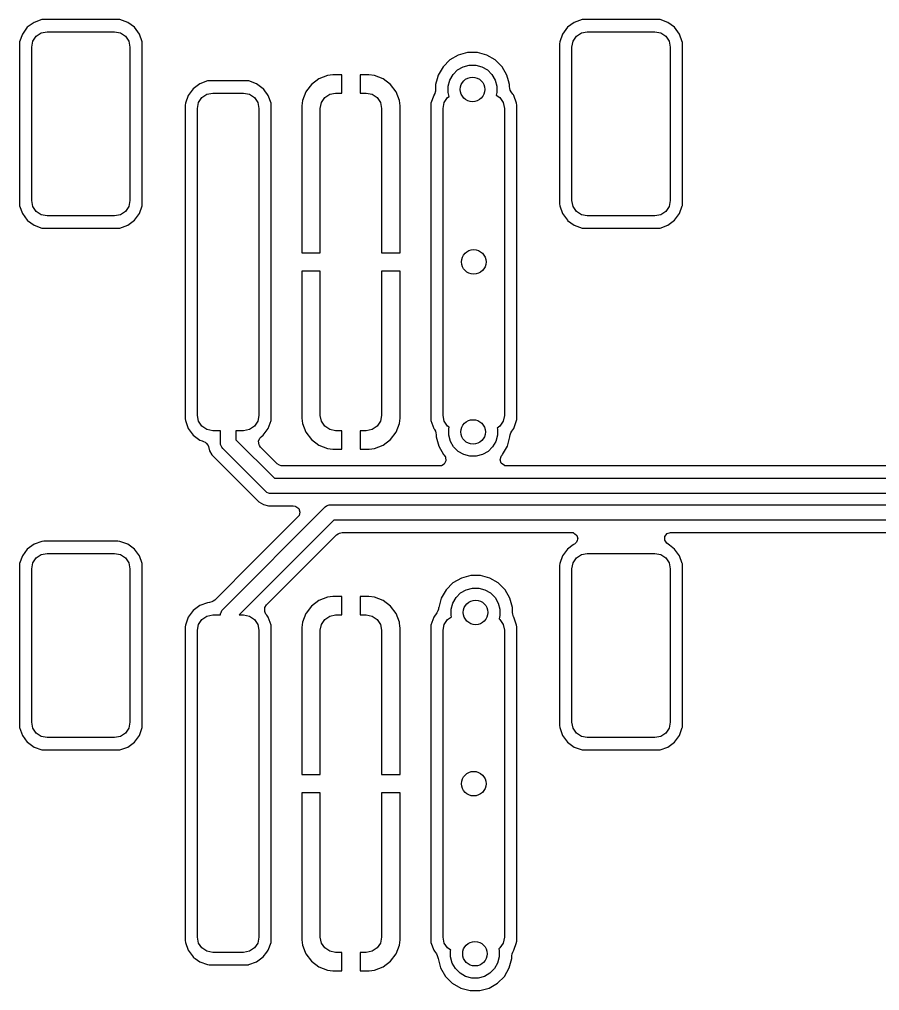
# Model space of a CAD drawing. Header units: inches. Extents: x 0.79 to 7.64, y -5.35 to -0.98.
# Drawn here: x 4 to 4.552, y -2.406 to -1.783 of the extents above; entities that cross this region are included whole.
import ezdxf

# ---------------------------------------------------------------- set-up
doc = ezdxf.new("R2010")
doc.units = ezdxf.units.IN
doc.header["$MEASUREMENT"] = 0
doc.layers.add('BLACK', color=250, linetype='CONTINUOUS')

msp = doc.modelspace()

# ---------------------------------------------------------------- linework, layer by layer
at = {"layer": 'BLACK', "linetype": 'CONTINUOUS'}
for p, q in [((4.00934, -1.78532), (4.00503, -1.7885)), ((4.01438, -1.78356), (4.00934, -1.78532)), ((4.01558, -1.78344), (4.01438, -1.78356)), ((4.01438, -1.78356), (4.01438, -1.78356)), ((4.01438, -1.78356), (4.01438, -1.78356)), ((4.06316, -1.78344), (4.01558, -1.78344)), ((4.01558, -1.78344), (4.01558, -1.78344)), ((4.01558, -1.78344), (4.01558, -1.78344)), ((4.06436, -1.78356), (4.06316, -1.78344)), ((4.06316, -1.78344), (4.06316, -1.78344)), ((4.06316, -1.78344), (4.06316, -1.78344)), ((4.0694, -1.78532), (4.06436, -1.78356)), ((4.06436, -1.78356), (4.06436, -1.78356)), ((4.07371, -1.7885), (4.0694, -1.78532)), ((4.35579, -1.78532), (4.35149, -1.7885)), ((4.36084, -1.78356), (4.35579, -1.78532)), ((4.36204, -1.78344), (4.36084, -1.78356)), ((4.36084, -1.78356), (4.36084, -1.78356)), ((4.36084, -1.78356), (4.36084, -1.78356)), ((4.40962, -1.78344), (4.36204, -1.78344)), ((4.36204, -1.78344), (4.36204, -1.78344)), ((4.36204, -1.78344), (4.36204, -1.78344)), ((4.41081, -1.78356), (4.40962, -1.78344)), ((4.40962, -1.78344), (4.40962, -1.78344)), ((4.40962, -1.78344), (4.40962, -1.78344)), ((4.41082, -1.78356), (4.41081, -1.78356)), ((4.41586, -1.78532), (4.41082, -1.78356)), ((4.42016, -1.7885), (4.41586, -1.78532)), ((4.00186, -1.7928), (4.00009, -1.79785)), ((4.00503, -1.7885), (4.00186, -1.7928)), ((4.00503, -1.7885), (4.00503, -1.7885)), ((4.01076, -1.79422), (4.01395, -1.79209)), ((4.01395, -1.79209), (4.01772, -1.79134)), ((4.01772, -1.79134), (4.06102, -1.79134)), ((4.06102, -1.79134), (4.06479, -1.79209)), ((4.06479, -1.79209), (4.06798, -1.79422)), ((4.07688, -1.7928), (4.07371, -1.7885)), ((4.07371, -1.7885), (4.07371, -1.7885)), ((4.07371, -1.7885), (4.07371, -1.7885)), ((4.07371, -1.7885), (4.07371, -1.7885)), ((4.07371, -1.7885), (4.07371, -1.7885)), ((4.07865, -1.79785), (4.07688, -1.7928)), ((4.07688, -1.7928), (4.07688, -1.7928)), ((4.07688, -1.7928), (4.07688, -1.7928)), ((4.34832, -1.7928), (4.34655, -1.79785)), ((4.35149, -1.7885), (4.34832, -1.7928)), ((4.35149, -1.7885), (4.35149, -1.7885)), ((4.35721, -1.79422), (4.36041, -1.79209)), ((4.36041, -1.79209), (4.36417, -1.79134)), ((4.36417, -1.79134), (4.40748, -1.79134)), ((4.40748, -1.79134), (4.41125, -1.79209)), ((4.41125, -1.79209), (4.41444, -1.79422)), ((4.42334, -1.7928), (4.42016, -1.7885)), ((4.42016, -1.7885), (4.42016, -1.7885)), ((4.42016, -1.7885), (4.42016, -1.7885)), ((4.42016, -1.7885), (4.42016, -1.7885)), ((4.42016, -1.7885), (4.42016, -1.7885)), ((4.4251, -1.79785), (4.42334, -1.7928)), ((4.42334, -1.7928), (4.42334, -1.7928)), ((4.42334, -1.7928), (4.42334, -1.7928)), ((4.00009, -1.79785), (3.99998, -1.79904)), ((3.99998, -1.79904), (3.99998, -1.90174)), ((4.00009, -1.79785), (4.00009, -1.79785)), ((4.00009, -1.79785), (4.00009, -1.79785)), ((4.00787, -1.80118), (4.00862, -1.79741)), ((4.00862, -1.79741), (4.01076, -1.79422)), ((4.06798, -1.79422), (4.07012, -1.79741)), ((4.07012, -1.79741), (4.07087, -1.80118)), ((4.07866, -1.79792), (4.07865, -1.79785)), ((4.07865, -1.79785), (4.07865, -1.79785)), ((4.07866, -1.79803), (4.07866, -1.79792)), ((4.07876, -1.79904), (4.07866, -1.79803)), ((4.07876, -1.7991), (4.07876, -1.79904)), ((4.07876, -1.79904), (4.07876, -1.79904)), ((4.07876, -1.79904), (4.07876, -1.79904)), ((4.07876, -1.83841), (4.07876, -1.7991)), ((4.34655, -1.79785), (4.34644, -1.79904)), ((4.34644, -1.79904), (4.34644, -1.90174)), ((4.34655, -1.79785), (4.34655, -1.79785)), ((4.34655, -1.79785), (4.34655, -1.79785)), ((4.35433, -1.80118), (4.35508, -1.79741)), ((4.35508, -1.79741), (4.35721, -1.79422)), ((4.41444, -1.79422), (4.41657, -1.79741)), ((4.41657, -1.79741), (4.41732, -1.80118)), ((4.42512, -1.79792), (4.4251, -1.79785)), ((4.4251, -1.79785), (4.4251, -1.79785)), ((4.42512, -1.79803), (4.42512, -1.79792)), ((4.42519, -1.79878), (4.42512, -1.79803)), ((4.42522, -1.79893), (4.42519, -1.79878)), ((4.42522, -1.90272), (4.42522, -1.79893)), ((4.00787, -1.89961), (4.00787, -1.80118)), ((4.07087, -1.80118), (4.07087, -1.89961)), ((4.28143, -1.80632), (4.27603, -1.80943)), ((4.28744, -1.8047), (4.28143, -1.80632)), ((4.29366, -1.8047), (4.28744, -1.8047)), ((4.28744, -1.8047), (4.28744, -1.8047)), ((4.29968, -1.80632), (4.29366, -1.8047)), ((4.29366, -1.8047), (4.29366, -1.8047)), ((4.30507, -1.80943), (4.29968, -1.80632)), ((4.35433, -1.89961), (4.35433, -1.80118)), ((4.41732, -1.80118), (4.41732, -1.89961)), ((4.27603, -1.80943), (4.27163, -1.81383)), ((4.30947, -1.81383), (4.30507, -1.80943)), ((4.27163, -1.81383), (4.26852, -1.81922)), ((4.276, -1.82232), (4.27806, -1.81876)), ((4.27806, -1.81876), (4.28096, -1.81585)), ((4.28096, -1.81585), (4.28452, -1.8138)), ((4.28452, -1.8138), (4.2885, -1.81273)), ((4.2885, -1.81273), (4.29261, -1.81273)), ((4.29261, -1.81273), (4.29658, -1.8138)), ((4.29658, -1.8138), (4.30014, -1.81585)), ((4.30014, -1.81585), (4.30304, -1.81876)), ((4.30304, -1.81876), (4.3051, -1.82232)), ((4.31258, -1.81922), (4.30947, -1.81383)), ((4.11563, -1.82469), (4.11133, -1.82787)), ((4.12068, -1.82293), (4.11563, -1.82469)), ((4.12188, -1.82281), (4.12068, -1.82293)), ((4.12068, -1.82293), (4.12068, -1.82293)), ((4.12068, -1.82293), (4.12068, -1.82293)), ((4.14584, -1.82281), (4.12188, -1.82281)), ((4.12188, -1.82281), (4.12188, -1.82281)), ((4.12188, -1.82281), (4.12188, -1.82281)), ((4.14704, -1.82293), (4.14584, -1.82281)), ((4.14584, -1.82281), (4.14584, -1.82281)), ((4.14584, -1.82281), (4.14584, -1.82281)), ((4.15208, -1.82469), (4.14704, -1.82293)), ((4.14704, -1.82293), (4.14704, -1.82293)), ((4.15639, -1.82787), (4.15208, -1.82469)), ((4.19204, -1.8215), (4.1873, -1.8251)), ((4.19758, -1.81932), (4.19204, -1.8215)), ((4.19204, -1.8215), (4.19204, -1.8215)), ((4.19204, -1.8215), (4.19204, -1.8215)), ((4.20106, -1.8189), (4.19758, -1.81932)), ((4.20669, -1.8189), (4.20106, -1.8189)), ((4.20669, -1.83071), (4.20669, -1.8189)), ((4.20669, -1.8189), (4.20669, -1.8189)), ((4.20669, -1.8189), (4.20669, -1.8189)), ((4.22414, -1.8189), (4.2185, -1.8189)), ((4.2185, -1.8189), (4.2185, -1.8189)), ((4.2185, -1.8189), (4.2185, -1.83071)), ((4.22762, -1.81932), (4.22414, -1.8189)), ((4.22414, -1.8189), (4.22414, -1.8189)), ((4.23315, -1.8215), (4.22762, -1.81932)), ((4.2379, -1.8251), (4.23315, -1.8215)), ((4.23315, -1.8215), (4.23315, -1.8215)), ((4.23315, -1.8215), (4.23315, -1.8215)), ((4.26791, -1.8215), (4.26691, -1.82523)), ((4.26852, -1.81922), (4.26791, -1.8215)), ((4.26791, -1.8215), (4.26791, -1.8215)), ((4.27494, -1.82629), (4.276, -1.82232)), ((4.3051, -1.82232), (4.30616, -1.82629)), ((4.31357, -1.82293), (4.31258, -1.81922)), ((4.31419, -1.82523), (4.31357, -1.82293)), ((4.11133, -1.82787), (4.10816, -1.83217)), ((4.11133, -1.82787), (4.11133, -1.82787)), ((4.12025, -1.83146), (4.12402, -1.83071)), ((4.12402, -1.83071), (4.1437, -1.83071)), ((4.1437, -1.83071), (4.14747, -1.83146)), ((4.15644, -1.82794), (4.15639, -1.82787)), ((4.15639, -1.82787), (4.15639, -1.82787)), ((4.15784, -1.82984), (4.15644, -1.82794)), ((4.15859, -1.83085), (4.15784, -1.82984)), ((4.15956, -1.83217), (4.15859, -1.83085)), ((4.1837, -1.82984), (4.18152, -1.83538)), ((4.18408, -1.82935), (4.1837, -1.82984)), ((4.1873, -1.8251), (4.18408, -1.82935)), ((4.19899, -1.83146), (4.20276, -1.83071)), ((4.20276, -1.83071), (4.20669, -1.83071)), ((4.2185, -1.83071), (4.22244, -1.83071)), ((4.22244, -1.83071), (4.22621, -1.83146)), ((4.24149, -1.82984), (4.2379, -1.8251)), ((4.24368, -1.83538), (4.24149, -1.82984)), ((4.26636, -1.83085), (4.26579, -1.83196)), ((4.26669, -1.82984), (4.26636, -1.83085)), ((4.26672, -1.82975), (4.26669, -1.82984)), ((4.26691, -1.82855), (4.26672, -1.82975)), ((4.26691, -1.82523), (4.26691, -1.82855)), ((4.27494, -1.8304), (4.27494, -1.82629)), ((4.2756, -1.83288), (4.27494, -1.8304)), ((4.30616, -1.8304), (4.30574, -1.83199)), ((4.30616, -1.82629), (4.30616, -1.8304)), ((4.31419, -1.82643), (4.31419, -1.82523)), ((4.31419, -1.82523), (4.31419, -1.82523)), ((4.31439, -1.82766), (4.31419, -1.82643)), ((4.31476, -1.82876), (4.31439, -1.82766)), ((4.31532, -1.82984), (4.31476, -1.82876)), ((4.31639, -1.83129), (4.31532, -1.82984)), ((4.10639, -1.83722), (4.10628, -1.83841)), ((4.10816, -1.83217), (4.10639, -1.83722)), ((4.10639, -1.83722), (4.10639, -1.83722)), ((4.10639, -1.83722), (4.10639, -1.83722)), ((4.11417, -1.84055), (4.11492, -1.83678)), ((4.11492, -1.83678), (4.11706, -1.83359)), ((4.11706, -1.83359), (4.12025, -1.83146)), ((4.14747, -1.83146), (4.15066, -1.83359)), ((4.15066, -1.83359), (4.15279, -1.83678)), ((4.15279, -1.83678), (4.15354, -1.84055)), ((4.16132, -1.83722), (4.15956, -1.83217)), ((4.15956, -1.83217), (4.15956, -1.83217)), ((4.16134, -1.83729), (4.16132, -1.83722)), ((4.16132, -1.83722), (4.16132, -1.83722)), ((4.16134, -1.8374), (4.16134, -1.83729)), ((4.16144, -1.83841), (4.16134, -1.8374)), ((4.18152, -1.83538), (4.1811, -1.83886)), ((4.19291, -1.84055), (4.19366, -1.83678)), ((4.19366, -1.83678), (4.1958, -1.83359)), ((4.1958, -1.83359), (4.19899, -1.83146)), ((4.22621, -1.83146), (4.2294, -1.83359)), ((4.2294, -1.83359), (4.23153, -1.83678)), ((4.23153, -1.83678), (4.23228, -1.84055)), ((4.24408, -1.83877), (4.24368, -1.83538)), ((4.26387, -1.83722), (4.26376, -1.83841)), ((4.26564, -1.83217), (4.26387, -1.83722)), ((4.26387, -1.83722), (4.26387, -1.83722)), ((4.26579, -1.83196), (4.26564, -1.83217)), ((4.26564, -1.83217), (4.26564, -1.83217)), ((4.26564, -1.83217), (4.26564, -1.83217)), ((4.27165, -1.84055), (4.2724, -1.83678)), ((4.2724, -1.83678), (4.27454, -1.83359)), ((4.27454, -1.83359), (4.2756, -1.83288)), ((4.30574, -1.83199), (4.30814, -1.83359)), ((4.30814, -1.83359), (4.31027, -1.83678)), ((4.31027, -1.83678), (4.31102, -1.84055)), ((4.31681, -1.83186), (4.31639, -1.83129)), ((4.31704, -1.83217), (4.31681, -1.83186)), ((4.3188, -1.83722), (4.31704, -1.83217)), ((4.31882, -1.83729), (4.3188, -1.83722)), ((4.3188, -1.83722), (4.3188, -1.83722)), ((4.31882, -1.8374), (4.31882, -1.83729)), ((4.31889, -1.83815), (4.31882, -1.8374)), ((4.07876, -1.90272), (4.07876, -1.83841)), ((4.10628, -1.83841), (4.10628, -2.03954)), ((4.11417, -2.0374), (4.11417, -1.84055)), ((4.15354, -1.84055), (4.15354, -2.0374)), ((4.16144, -1.83883), (4.16144, -1.83841)), ((4.16144, -1.83841), (4.16144, -1.83841)), ((4.16144, -1.83886), (4.16144, -1.83883)), ((4.16144, -1.94488), (4.16144, -1.83886)), ((4.1811, -1.83886), (4.1811, -1.93307)), ((4.1811, -1.83886), (4.1811, -1.83886)), ((4.19291, -1.93307), (4.19291, -1.84055)), ((4.23228, -1.84055), (4.23228, -1.93307)), ((4.24409, -1.83882), (4.24408, -1.83877)), ((4.24409, -1.83886), (4.24409, -1.83882)), ((4.24409, -1.93307), (4.24409, -1.83886)), ((4.24409, -1.83886), (4.24409, -1.83886)), ((4.26376, -1.83841), (4.26376, -2.03954)), ((4.27165, -2.0374), (4.27165, -1.84055)), ((4.31102, -1.84055), (4.31102, -2.0374)), ((4.31892, -1.8383), (4.31889, -1.83815)), ((4.31892, -2.04052), (4.31892, -1.8383)), ((4.00862, -1.90337), (4.00787, -1.89961)), ((4.07087, -1.89961), (4.07012, -1.90337)), ((4.35508, -1.90337), (4.35433, -1.89961)), ((4.41732, -1.89961), (4.41657, -1.90337)), ((3.99998, -1.90174), (4.00009, -1.90294)), ((4.00009, -1.90294), (4.00009, -1.90294)), ((4.00009, -1.90294), (4.00009, -1.90294)), ((4.00009, -1.90294), (4.00186, -1.90799)), ((4.01076, -1.90657), (4.00862, -1.90337)), ((4.07012, -1.90337), (4.06798, -1.90657)), ((4.07688, -1.90799), (4.07865, -1.90294)), ((4.07865, -1.90294), (4.0787, -1.90271)), ((4.07865, -1.90294), (4.07865, -1.90294)), ((4.0787, -1.90271), (4.07876, -1.90272)), ((4.34644, -1.90174), (4.34655, -1.90294)), ((4.34655, -1.90294), (4.34655, -1.90294)), ((4.34655, -1.90294), (4.34655, -1.90294)), ((4.34655, -1.90294), (4.34832, -1.90799)), ((4.35721, -1.90657), (4.35508, -1.90337)), ((4.41657, -1.90337), (4.41444, -1.90657)), ((4.42334, -1.90799), (4.4251, -1.90294)), ((4.4251, -1.90294), (4.42515, -1.90271)), ((4.4251, -1.90294), (4.4251, -1.90294)), ((4.42515, -1.90271), (4.42522, -1.90272)), ((4.00186, -1.90799), (4.005, -1.91224)), ((4.01395, -1.9087), (4.01076, -1.90657)), ((4.01772, -1.90945), (4.01395, -1.9087)), ((4.06102, -1.90945), (4.01772, -1.90945)), ((4.06479, -1.9087), (4.06102, -1.90945)), ((4.06798, -1.90657), (4.06479, -1.9087)), ((4.07371, -1.91229), (4.07688, -1.90799)), ((4.34832, -1.90799), (4.35146, -1.91224)), ((4.36041, -1.9087), (4.35721, -1.90657)), ((4.36417, -1.90945), (4.36041, -1.9087)), ((4.40748, -1.90945), (4.36417, -1.90945)), ((4.41125, -1.9087), (4.40748, -1.90945)), ((4.41444, -1.90657), (4.41125, -1.9087)), ((4.42016, -1.91229), (4.42334, -1.90799)), ((4.005, -1.91224), (4.005, -1.91224)), ((4.005, -1.91224), (4.00503, -1.91229)), ((4.00503, -1.91229), (4.00503, -1.91229)), ((4.00503, -1.91229), (4.00503, -1.91229)), ((4.00503, -1.91229), (4.00503, -1.91229)), ((4.00503, -1.91229), (4.00503, -1.91229)), ((4.00503, -1.91229), (4.00506, -1.91231)), ((4.00506, -1.91231), (4.00506, -1.91231)), ((4.00506, -1.91231), (4.00511, -1.91234)), ((4.00511, -1.91234), (4.00934, -1.91546)), ((4.00934, -1.91546), (4.00934, -1.91546)), ((4.00934, -1.91546), (4.00934, -1.91546)), ((4.00934, -1.91546), (4.00937, -1.91548)), ((4.00937, -1.91548), (4.01438, -1.91723)), ((4.01438, -1.91723), (4.01531, -1.91732)), ((4.01531, -1.91732), (4.01546, -1.91734)), ((4.01546, -1.91734), (4.06316, -1.91734)), ((4.06316, -1.91734), (4.06412, -1.91734)), ((4.06412, -1.91734), (4.06414, -1.91733)), ((4.06413, -1.91728), (4.06436, -1.91723)), ((4.06414, -1.91733), (4.06413, -1.91728)), ((4.06436, -1.91723), (4.0694, -1.91546)), ((4.06436, -1.91723), (4.06436, -1.91723)), ((4.0694, -1.91546), (4.07371, -1.91229)), ((4.35146, -1.91224), (4.35146, -1.91224)), ((4.35146, -1.91224), (4.35149, -1.91229)), ((4.35149, -1.91229), (4.35149, -1.91229)), ((4.35149, -1.91229), (4.35149, -1.91229)), ((4.35149, -1.91229), (4.35149, -1.91229)), ((4.35149, -1.91229), (4.35149, -1.91229)), ((4.35149, -1.91229), (4.35152, -1.91231)), ((4.35152, -1.91231), (4.35152, -1.91231)), ((4.35152, -1.91231), (4.35156, -1.91234)), ((4.35156, -1.91234), (4.35579, -1.91546)), ((4.35579, -1.91546), (4.35579, -1.91546)), ((4.35579, -1.91546), (4.35579, -1.91546)), ((4.35579, -1.91546), (4.35582, -1.91548)), ((4.35582, -1.91548), (4.36084, -1.91723)), ((4.36084, -1.91723), (4.36177, -1.91732)), ((4.36177, -1.91732), (4.36192, -1.91734)), ((4.36192, -1.91734), (4.40962, -1.91734)), ((4.40962, -1.91734), (4.41057, -1.91734)), ((4.41057, -1.91734), (4.41059, -1.91733)), ((4.41058, -1.91728), (4.41081, -1.91723)), ((4.41059, -1.91733), (4.41058, -1.91728)), ((4.41081, -1.91723), (4.41586, -1.91546)), ((4.41081, -1.91723), (4.41081, -1.91723)), ((4.41586, -1.91546), (4.42016, -1.91229)), ((4.1811, -1.93307), (4.1811, -1.93307)), ((4.1811, -1.93307), (4.19291, -1.93307)), ((4.23228, -1.93307), (4.24409, -1.93307)), ((4.24409, -1.93307), (4.24409, -1.93307)), ((4.24409, -1.93307), (4.24409, -1.93307)), ((4.16144, -2.04052), (4.16144, -1.94488)), ((4.1811, -1.94488), (4.1811, -2.0391)), ((4.19291, -1.94488), (4.1811, -1.94488)), ((4.1811, -1.94488), (4.1811, -1.94488)), ((4.1811, -1.94488), (4.1811, -1.94488)), ((4.1811, -1.94488), (4.1811, -1.94488)), ((4.19291, -2.0374), (4.19291, -1.94488)), ((4.24409, -1.94488), (4.23228, -1.94488)), ((4.23228, -1.94488), (4.23228, -2.0374)), ((4.24409, -2.0391), (4.24409, -1.94488)), ((4.24409, -1.94488), (4.24409, -1.94488)), ((4.24409, -1.94488), (4.24409, -1.94488)), ((4.24409, -1.94488), (4.24409, -1.94488)), ((4.10628, -2.03954), (4.10639, -2.04074)), ((4.10639, -2.04074), (4.10639, -2.04074)), ((4.10639, -2.04074), (4.10639, -2.04074)), ((4.10639, -2.04074), (4.10816, -2.04578)), ((4.11492, -2.04117), (4.11417, -2.0374)), ((4.11706, -2.04436), (4.11492, -2.04117)), ((4.15279, -2.04117), (4.15066, -2.04436)), ((4.15354, -2.0374), (4.15279, -2.04117)), ((4.15956, -2.04578), (4.16132, -2.04074)), ((4.16132, -2.04074), (4.16138, -2.0405)), ((4.16132, -2.04074), (4.16132, -2.04074)), ((4.16138, -2.0405), (4.16144, -2.04052)), ((4.1811, -2.0391), (4.18152, -2.04258)), ((4.18152, -2.04258), (4.1837, -2.0481)), ((4.19366, -2.04117), (4.19291, -2.0374)), ((4.1958, -2.04436), (4.19366, -2.04117)), ((4.23153, -2.04117), (4.2294, -2.04436)), ((4.23228, -2.0374), (4.23153, -2.04117)), ((4.24149, -2.04811), (4.24368, -2.04258)), ((4.24368, -2.04258), (4.24408, -2.03918)), ((4.24408, -2.03918), (4.24409, -2.03913)), ((4.24409, -2.03913), (4.24409, -2.0391)), ((4.26376, -2.03954), (4.26387, -2.04074)), ((4.26387, -2.04074), (4.26387, -2.04074)), ((4.26387, -2.04074), (4.26387, -2.04074)), ((4.26387, -2.04074), (4.26564, -2.04578)), ((4.2724, -2.04117), (4.27165, -2.0374)), ((4.27454, -2.04436), (4.2724, -2.04117)), ((4.31027, -2.04117), (4.30814, -2.04436)), ((4.31102, -2.0374), (4.31027, -2.04117)), ((4.31704, -2.04578), (4.3188, -2.04074)), ((4.3188, -2.04074), (4.3188, -2.04074)), ((4.3188, -2.04074), (4.31886, -2.0405)), ((4.31886, -2.0405), (4.31892, -2.04052)), ((4.10816, -2.04578), (4.1113, -2.05004)), ((4.12025, -2.04649), (4.11706, -2.04436)), ((4.12402, -2.04724), (4.12025, -2.04649)), ((4.12894, -2.04724), (4.12402, -2.04724)), ((4.12894, -2.05512), (4.12894, -2.04724)), ((4.1437, -2.04724), (4.13878, -2.04724)), ((4.13878, -2.04724), (4.13878, -2.05308)), ((4.14747, -2.04649), (4.1437, -2.04724)), ((4.15066, -2.04436), (4.14747, -2.04649)), ((4.15638, -2.05008), (4.15956, -2.04578)), ((4.1837, -2.0481), (4.1837, -2.04811)), ((4.1837, -2.04811), (4.1873, -2.05286)), ((4.19899, -2.04649), (4.1958, -2.04436)), ((4.20276, -2.04724), (4.19899, -2.04649)), ((4.20669, -2.04724), (4.20276, -2.04724)), ((4.20669, -2.05906), (4.20669, -2.04724)), ((4.22244, -2.04724), (4.2185, -2.04724)), ((4.2185, -2.04724), (4.2185, -2.05906)), ((4.22621, -2.04649), (4.22244, -2.04724)), ((4.2294, -2.04436), (4.22621, -2.04649)), ((4.2379, -2.05286), (4.24149, -2.04811)), ((4.26564, -2.04578), (4.26586, -2.04608)), ((4.26586, -2.04608), (4.26617, -2.04651)), ((4.26617, -2.04651), (4.26674, -2.04759)), ((4.26674, -2.04759), (4.2671, -2.04869)), ((4.2671, -2.04869), (4.2673, -2.04992)), ((4.27558, -2.04506), (4.27454, -2.04436)), ((4.27533, -2.04598), (4.27558, -2.04506)), ((4.27533, -2.05009), (4.27533, -2.04598)), ((4.30814, -2.04436), (4.30643, -2.0455)), ((4.30643, -2.0455), (4.30656, -2.04598)), ((4.30656, -2.04598), (4.30656, -2.05009)), ((4.31478, -2.0498), (4.31514, -2.0487)), ((4.31514, -2.0487), (4.31571, -2.04759)), ((4.31571, -2.04759), (4.31704, -2.04578)), ((4.1113, -2.05004), (4.1113, -2.05004)), ((4.1113, -2.05004), (4.11133, -2.05008)), ((4.11133, -2.05008), (4.11133, -2.05008)), ((4.11133, -2.05008), (4.11133, -2.05008)), ((4.11133, -2.05008), (4.11133, -2.05008)), ((4.11133, -2.05008), (4.11133, -2.05008)), ((4.11133, -2.05008), (4.11136, -2.0501)), ((4.11136, -2.0501), (4.11136, -2.05011)), ((4.11136, -2.05011), (4.11141, -2.05014)), ((4.11141, -2.05014), (4.11563, -2.05326)), ((4.11563, -2.05326), (4.11564, -2.05326)), ((4.11564, -2.05326), (4.11566, -2.05327)), ((4.11566, -2.05327), (4.11709, -2.05377)), ((4.11709, -2.05377), (4.11803, -2.0541)), ((4.11803, -2.0541), (4.1191, -2.05467)), ((4.1191, -2.05467), (4.11976, -2.05517)), ((4.11976, -2.05517), (4.12093, -2.05664)), ((4.12903, -2.05608), (4.12894, -2.05512)), ((4.13878, -2.05308), (4.16346, -2.07776)), ((4.15326, -2.0539), (4.15327, -2.05385)), ((4.15364, -2.05628), (4.15326, -2.0539)), ((4.15327, -2.05385), (4.15415, -2.05194)), ((4.15415, -2.05194), (4.15431, -2.05175)), ((4.15431, -2.05175), (4.15496, -2.05113)), ((4.15496, -2.05113), (4.15638, -2.05008)), ((4.1873, -2.05286), (4.19204, -2.05645)), ((4.23315, -2.05645), (4.2379, -2.05286)), ((4.2673, -2.04992), (4.2673, -2.05114)), ((4.2673, -2.05114), (4.26891, -2.05716)), ((4.2764, -2.05406), (4.27533, -2.05009)), ((4.27845, -2.05762), (4.2764, -2.05406)), ((4.30549, -2.05406), (4.30344, -2.05762)), ((4.30656, -2.05009), (4.30549, -2.05406)), ((4.31298, -2.05716), (4.31459, -2.05114)), ((4.31459, -2.05101), (4.31478, -2.0498)), ((4.31459, -2.05114), (4.31459, -2.05101)), ((4.12093, -2.05664), (4.12095, -2.05666)), ((4.12095, -2.05666), (4.12117, -2.0573)), ((4.12117, -2.0573), (4.12192, -2.06006)), ((4.12192, -2.06006), (4.12192, -2.06006)), ((4.12192, -2.06006), (4.12348, -2.06277)), ((4.12925, -2.0566), (4.12903, -2.05608)), ((4.12903, -2.05608), (4.12903, -2.05608)), ((4.12977, -2.05785), (4.12925, -2.0566)), ((4.13038, -2.0586), (4.12977, -2.05785)), ((4.12977, -2.05785), (4.12977, -2.05785)), ((4.15794, -2.08616), (4.13038, -2.0586)), ((4.15388, -2.05674), (4.15364, -2.05628)), ((4.15459, -2.05773), (4.15388, -2.05674)), ((4.16529, -2.06842), (4.15459, -2.05773)), ((4.19204, -2.05645), (4.19758, -2.05864)), ((4.19758, -2.05864), (4.20102, -2.05905)), ((4.20102, -2.05905), (4.20105, -2.05905)), ((4.20105, -2.05905), (4.20106, -2.05906)), ((4.20106, -2.05906), (4.20106, -2.05906)), ((4.20106, -2.05906), (4.20669, -2.05906)), ((4.20669, -2.05906), (4.20669, -2.05906)), ((4.20669, -2.05906), (4.20669, -2.05906)), ((4.2185, -2.05906), (4.2185, -2.05906)), ((4.2185, -2.05906), (4.2185, -2.05906)), ((4.2185, -2.05906), (4.22414, -2.05906)), ((4.22414, -2.05906), (4.22417, -2.05905)), ((4.22414, -2.05906), (4.22414, -2.05906)), ((4.22417, -2.05905), (4.22422, -2.05904)), ((4.22422, -2.05904), (4.22762, -2.05864)), ((4.22762, -2.05864), (4.23315, -2.05645)), ((4.26891, -2.05716), (4.27203, -2.06255)), ((4.28136, -2.06053), (4.27845, -2.05762)), ((4.28492, -2.06258), (4.28136, -2.06053)), ((4.30053, -2.06053), (4.29697, -2.06258)), ((4.30344, -2.05762), (4.30053, -2.06053)), ((4.30986, -2.06255), (4.31298, -2.05716)), ((4.12348, -2.06277), (4.1236, -2.06299)), ((4.1236, -2.06299), (4.1236, -2.06299)), ((4.1236, -2.06299), (4.1236, -2.06299)), ((4.1236, -2.06299), (4.1236, -2.06299)), ((4.1236, -2.06299), (4.15116, -2.09055)), ((4.27203, -2.06255), (4.27225, -2.06277)), ((4.27225, -2.06277), (4.27297, -2.06376)), ((4.27354, -2.06652), (4.27245, -2.06867)), ((4.27297, -2.06376), (4.27314, -2.06409)), ((4.27314, -2.06409), (4.27316, -2.06414)), ((4.27316, -2.06414), (4.27354, -2.06652)), ((4.28889, -2.06364), (4.28492, -2.06258)), ((4.293, -2.06364), (4.28889, -2.06364)), ((4.29697, -2.06258), (4.293, -2.06364)), ((4.30827, -2.06583), (4.30884, -2.0638)), ((4.30901, -2.06812), (4.30827, -2.06583)), ((4.30884, -2.0638), (4.30896, -2.0636)), ((4.30896, -2.0636), (4.30953, -2.06288)), ((4.30953, -2.06288), (4.30986, -2.06255)), ((4.16684, -2.06937), (4.16529, -2.06842)), ((4.16775, -2.06967), (4.16684, -2.06937)), ((4.16896, -2.06986), (4.16775, -2.06967)), ((4.26947, -2.06986), (4.16896, -2.06986)), ((4.27038, -2.06975), (4.26947, -2.06986)), ((4.2706, -2.0697), (4.27038, -2.06975)), ((4.27245, -2.06867), (4.2706, -2.0697)), ((4.31096, -2.06954), (4.30901, -2.06812)), ((4.31137, -2.06967), (4.31096, -2.06954)), ((4.31258, -2.06986), (4.31137, -2.06967)), ((4.31137, -2.06967), (4.31137, -2.06967)), ((4.69545, -2.06986), (4.31258, -2.06986)), ((4.16346, -2.07776), (4.69376, -2.07776)), ((4.15868, -2.08677), (4.15794, -2.08616)), ((4.15116, -2.09055), (4.15116, -2.09055)), ((4.15116, -2.09055), (4.15116, -2.09055)), ((4.15116, -2.09055), (4.15355, -2.09293)), ((4.15972, -2.0872), (4.15868, -2.08677)), ((4.15868, -2.08677), (4.15868, -2.08677)), ((4.16046, -2.0875), (4.15972, -2.0872)), ((4.16142, -2.0876), (4.16046, -2.0875)), ((4.16046, -2.0875), (4.16046, -2.0875)), ((4.69172, -2.0876), (4.16142, -2.0876)), ((4.13038, -2.16187), (4.19613, -2.09613)), ((4.15355, -2.09293), (4.15355, -2.09293)), ((4.15355, -2.09293), (4.15647, -2.09462)), ((4.15647, -2.09462), (4.15973, -2.09549)), ((4.15973, -2.09549), (4.17557, -2.09549)), ((4.17557, -2.09549), (4.17677, -2.09568)), ((4.17677, -2.09568), (4.17718, -2.09582)), ((4.17718, -2.09582), (4.17913, -2.09723)), ((4.17913, -2.09723), (4.17988, -2.09952)), ((4.19613, -2.09613), (4.19687, -2.09551)), ((4.19687, -2.09551), (4.19865, -2.09478)), ((4.19865, -2.09478), (4.19961, -2.09469)), ((4.19961, -2.09469), (4.57205, -2.09469)), ((4.20164, -2.10453), (4.14082, -2.16535)), ((4.17862, -2.10247), (4.15077, -2.13032)), ((4.17918, -2.10175), (4.17862, -2.10247)), ((4.1793, -2.10156), (4.17918, -2.10175)), ((4.17988, -2.09952), (4.1793, -2.10156)), ((4.57001, -2.10453), (4.20164, -2.10453)), ((4.15839, -2.15895), (4.20334, -2.114)), ((4.20334, -2.114), (4.20432, -2.11328)), ((4.20432, -2.11328), (4.20518, -2.11285)), ((4.20518, -2.11285), (4.20695, -2.11242)), ((4.20695, -2.11242), (4.3538, -2.11242)), ((4.3538, -2.11242), (4.35467, -2.1126)), ((4.35467, -2.1126), (4.35501, -2.11261)), ((4.35501, -2.11261), (4.35532, -2.11271)), ((4.35532, -2.11271), (4.35537, -2.11275)), ((4.35537, -2.11275), (4.35562, -2.11286)), ((4.35562, -2.11286), (4.35615, -2.11332)), ((4.35615, -2.11332), (4.35727, -2.11413)), ((4.35727, -2.11413), (4.35734, -2.11435)), ((4.35761, -2.11764), (4.35727, -2.11871)), ((4.35734, -2.11435), (4.35744, -2.11444)), ((4.35744, -2.11444), (4.35761, -2.11519)), ((4.35761, -2.11519), (4.35801, -2.11642)), ((4.35798, -2.11678), (4.35761, -2.11764)), ((4.35801, -2.11642), (4.35794, -2.11663)), ((4.35794, -2.11663), (4.35798, -2.11678)), ((4.41382, -2.11745), (4.41388, -2.11504)), ((4.4152, -2.11943), (4.41382, -2.11745)), ((4.41388, -2.11504), (4.41534, -2.11312)), ((4.41534, -2.11312), (4.41535, -2.11312)), ((4.41535, -2.11311), (4.41757, -2.11242)), ((4.41535, -2.11312), (4.41535, -2.11311)), ((4.41757, -2.11242), (4.56451, -2.11242)), ((4.00503, -2.12314), (4.00186, -2.12745)), ((4.00934, -2.11997), (4.00503, -2.12314)), ((4.00503, -2.12314), (4.00503, -2.12314)), ((4.01438, -2.1182), (4.00934, -2.11997)), ((4.01558, -2.11809), (4.01438, -2.1182)), ((4.01438, -2.1182), (4.01438, -2.1182)), ((4.01438, -2.1182), (4.01438, -2.1182)), ((4.06316, -2.11809), (4.01558, -2.11809)), ((4.01558, -2.11809), (4.01558, -2.11809)), ((4.01558, -2.11809), (4.01558, -2.11809)), ((4.06436, -2.1182), (4.06316, -2.11809)), ((4.06316, -2.11809), (4.06316, -2.11809)), ((4.06316, -2.11809), (4.06316, -2.11809)), ((4.0694, -2.11997), (4.06436, -2.1182)), ((4.06436, -2.1182), (4.06436, -2.1182)), ((4.07371, -2.12314), (4.0694, -2.11997)), ((4.07688, -2.12745), (4.07371, -2.12314)), ((4.07371, -2.12314), (4.07371, -2.12314)), ((4.07371, -2.12314), (4.07371, -2.12314)), ((4.07371, -2.12314), (4.07371, -2.12314)), ((4.07371, -2.12314), (4.07371, -2.12314)), ((4.35149, -2.12314), (4.34832, -2.12745)), ((4.35503, -2.12053), (4.35149, -2.12314)), ((4.35149, -2.12314), (4.35149, -2.12314)), ((4.35505, -2.12052), (4.35503, -2.12053)), ((4.35524, -2.12024), (4.35505, -2.12052)), ((4.3559, -2.1199), (4.35524, -2.12024)), ((4.35672, -2.11919), (4.3559, -2.1199)), ((4.35704, -2.119), (4.35672, -2.11919)), ((4.35709, -2.11887), (4.35704, -2.119)), ((4.35725, -2.11873), (4.35709, -2.11887)), ((4.35727, -2.11871), (4.35725, -2.11873)), ((4.41678, -2.12063), (4.4152, -2.11943)), ((4.41683, -2.12068), (4.41678, -2.12062)), ((4.41678, -2.12062), (4.41678, -2.12063)), ((4.42016, -2.12314), (4.41683, -2.12068)), ((4.41683, -2.12068), (4.41683, -2.12068)), ((4.41683, -2.12068), (4.41683, -2.12068)), ((4.42017, -2.12315), (4.42016, -2.12314)), ((4.42016, -2.12314), (4.42016, -2.12314)), ((4.42016, -2.12314), (4.42016, -2.12314)), ((4.42334, -2.12745), (4.42017, -2.12315)), ((4.42017, -2.12315), (4.42017, -2.12315)), ((4.00186, -2.12745), (4.00009, -2.13249)), ((4.00862, -2.13206), (4.01076, -2.12887)), ((4.01076, -2.12887), (4.01395, -2.12673)), ((4.01395, -2.12673), (4.01772, -2.12598)), ((4.01772, -2.12598), (4.06102, -2.12598)), ((4.06102, -2.12598), (4.06479, -2.12673)), ((4.06479, -2.12673), (4.06798, -2.12887)), ((4.06798, -2.12887), (4.07012, -2.13206)), ((4.07865, -2.13249), (4.07688, -2.12745)), ((4.07688, -2.12745), (4.07688, -2.12745)), ((4.07688, -2.12745), (4.07688, -2.12745)), ((4.34832, -2.12745), (4.34655, -2.13249)), ((4.35508, -2.13206), (4.35721, -2.12887)), ((4.35721, -2.12887), (4.36041, -2.12673)), ((4.36041, -2.12673), (4.36417, -2.12598)), ((4.36417, -2.12598), (4.40748, -2.12598)), ((4.40748, -2.12598), (4.41125, -2.12673)), ((4.41125, -2.12673), (4.41444, -2.12887)), ((4.41444, -2.12887), (4.41657, -2.13206)), ((4.4251, -2.13249), (4.42334, -2.12745)), ((4.42334, -2.12745), (4.42334, -2.12745)), ((4.42334, -2.12745), (4.42334, -2.12745)), ((4.00009, -2.13249), (3.99998, -2.13369)), ((3.99998, -2.13369), (3.99998, -2.23639)), ((4.00009, -2.13249), (4.00009, -2.13249)), ((4.00009, -2.13249), (4.00009, -2.13249)), ((4.00787, -2.13583), (4.00862, -2.13206)), ((4.00787, -2.23425), (4.00787, -2.13583)), ((4.07012, -2.13206), (4.07087, -2.13583)), ((4.07087, -2.13583), (4.07087, -2.23425)), ((4.07866, -2.13256), (4.07865, -2.13249)), ((4.07865, -2.13249), (4.07865, -2.13249)), ((4.07866, -2.13267), (4.07866, -2.13256)), ((4.07873, -2.13342), (4.07866, -2.13267)), ((4.07876, -2.13357), (4.07873, -2.13342)), ((4.07876, -2.23737), (4.07876, -2.13357)), ((4.15077, -2.13032), (4.12521, -2.15588)), ((4.34655, -2.13249), (4.34644, -2.13369)), ((4.34644, -2.13369), (4.34644, -2.23639)), ((4.34655, -2.13249), (4.34655, -2.13249)), ((4.34655, -2.13249), (4.34655, -2.13249)), ((4.35433, -2.13583), (4.35508, -2.13206)), ((4.35433, -2.23425), (4.35433, -2.13583)), ((4.41657, -2.13206), (4.41732, -2.13583)), ((4.41732, -2.13583), (4.41732, -2.23425)), ((4.42512, -2.13256), (4.4251, -2.13249)), ((4.4251, -2.13249), (4.4251, -2.13249)), ((4.42512, -2.13267), (4.42512, -2.13256)), ((4.42519, -2.13342), (4.42512, -2.13267)), ((4.42522, -2.13357), (4.42519, -2.13342)), ((4.42522, -2.23737), (4.42522, -2.13357)), ((4.28339, -2.14175), (4.278, -2.14486)), ((4.28941, -2.14014), (4.28339, -2.14175)), ((4.29563, -2.14014), (4.28941, -2.14014)), ((4.28941, -2.14014), (4.28941, -2.14014)), ((4.30165, -2.14175), (4.29563, -2.14014)), ((4.29563, -2.14014), (4.29563, -2.14014)), ((4.30704, -2.14486), (4.30165, -2.14175)), ((4.278, -2.14486), (4.2736, -2.14926)), ((4.28649, -2.14923), (4.29046, -2.14817)), ((4.29046, -2.14817), (4.29458, -2.14817)), ((4.29458, -2.14817), (4.29855, -2.14923)), ((4.31144, -2.14926), (4.30704, -2.14486)), ((4.19758, -2.15396), (4.19204, -2.15614)), ((4.20106, -2.15354), (4.19758, -2.15396)), ((4.20669, -2.15354), (4.20106, -2.15354)), ((4.20669, -2.16535), (4.20669, -2.15354)), ((4.20669, -2.15354), (4.20669, -2.15354)), ((4.20669, -2.15354), (4.20669, -2.15354)), ((4.22414, -2.15354), (4.2185, -2.15354)), ((4.2185, -2.15354), (4.2185, -2.15354)), ((4.2185, -2.15354), (4.2185, -2.16535)), ((4.22762, -2.15396), (4.22414, -2.15354)), ((4.22414, -2.15354), (4.22414, -2.15354)), ((4.23315, -2.15614), (4.22762, -2.15396)), ((4.27049, -2.15465), (4.26888, -2.16067)), ((4.2736, -2.14926), (4.27049, -2.15465)), ((4.27797, -2.15775), (4.28003, -2.15419)), ((4.28003, -2.15419), (4.28293, -2.15129)), ((4.28293, -2.15129), (4.28649, -2.14923)), ((4.29855, -2.14923), (4.30211, -2.15129)), ((4.30211, -2.15129), (4.30501, -2.15419)), ((4.30501, -2.15419), (4.30707, -2.15775)), ((4.31455, -2.15465), (4.31144, -2.14926)), ((4.31533, -2.15757), (4.31455, -2.15465)), ((4.11563, -2.15934), (4.11133, -2.16251)), ((4.12068, -2.15757), (4.11563, -2.15934)), ((4.12194, -2.15746), (4.12068, -2.15757)), ((4.12068, -2.15757), (4.12068, -2.15757)), ((4.12068, -2.15757), (4.12068, -2.15757)), ((4.12334, -2.15705), (4.12194, -2.15746)), ((4.12422, -2.1566), (4.12334, -2.15705)), ((4.12521, -2.15588), (4.12422, -2.1566)), ((4.15733, -2.16082), (4.15743, -2.16053)), ((4.15735, -2.16323), (4.15733, -2.16082)), ((4.15743, -2.16053), (4.15839, -2.15895)), ((4.1873, -2.15974), (4.18381, -2.16434)), ((4.19204, -2.15614), (4.1873, -2.15974)), ((4.19204, -2.15614), (4.19204, -2.15614)), ((4.19204, -2.15614), (4.19204, -2.15614)), ((4.2379, -2.15974), (4.23315, -2.15614)), ((4.23315, -2.15614), (4.23315, -2.15614)), ((4.23315, -2.15614), (4.23315, -2.15614)), ((4.24149, -2.16448), (4.2379, -2.15974)), ((4.26882, -2.16092), (4.26869, -2.16173)), ((4.26884, -2.16092), (4.26882, -2.16092)), ((4.26888, -2.16067), (4.26884, -2.16092)), ((4.27691, -2.16172), (4.27797, -2.15775)), ((4.30707, -2.15775), (4.30813, -2.16172)), ((4.31616, -2.16067), (4.31533, -2.15757)), ((4.31616, -2.16374), (4.31616, -2.16067)), ((4.31616, -2.16067), (4.31616, -2.16067)), ((4.10816, -2.16682), (4.10639, -2.17186)), ((4.11133, -2.16251), (4.10816, -2.16682)), ((4.11133, -2.16251), (4.11133, -2.16251)), ((4.11706, -2.16824), (4.12025, -2.1661)), ((4.12025, -2.1661), (4.12402, -2.16535)), ((4.12402, -2.16535), (4.12894, -2.16535)), ((4.12894, -2.16535), (4.12903, -2.16439)), ((4.12903, -2.16439), (4.12905, -2.16434)), ((4.12905, -2.16434), (4.12931, -2.16373)), ((4.12931, -2.16373), (4.12977, -2.16262)), ((4.12977, -2.16262), (4.13038, -2.16187)), ((4.12977, -2.16262), (4.12977, -2.16262)), ((4.14082, -2.16535), (4.1437, -2.16535)), ((4.1437, -2.16535), (4.14747, -2.1661)), ((4.14747, -2.1661), (4.15066, -2.16824)), ((4.15752, -2.16373), (4.15735, -2.16323)), ((4.15808, -2.16481), (4.15752, -2.16373)), ((4.15861, -2.16553), (4.15808, -2.16481)), ((4.15956, -2.16682), (4.15861, -2.16553)), ((4.16132, -2.17186), (4.15956, -2.16682)), ((4.1837, -2.16448), (4.18152, -2.17002)), ((4.18381, -2.16434), (4.1837, -2.16448)), ((4.1958, -2.16824), (4.19899, -2.1661)), ((4.19899, -2.1661), (4.20276, -2.16535)), ((4.20276, -2.16535), (4.20669, -2.16535)), ((4.2185, -2.16535), (4.22244, -2.16535)), ((4.22244, -2.16535), (4.22621, -2.1661)), ((4.22621, -2.1661), (4.2294, -2.16824)), ((4.24368, -2.17002), (4.24149, -2.16448)), ((4.26564, -2.16682), (4.26387, -2.17186)), ((4.26776, -2.16394), (4.26564, -2.16682)), ((4.26833, -2.16283), (4.26776, -2.16394)), ((4.26869, -2.16173), (4.26833, -2.16283)), ((4.27454, -2.16824), (4.27709, -2.16653)), ((4.27691, -2.16584), (4.27691, -2.16172)), ((4.27709, -2.16653), (4.27691, -2.16584)), ((4.30813, -2.16584), (4.30759, -2.16787)), ((4.30813, -2.16172), (4.30813, -2.16584)), ((4.31636, -2.16497), (4.31616, -2.16374)), ((4.31692, -2.16666), (4.31636, -2.16497)), ((4.31704, -2.16682), (4.31692, -2.16666)), ((4.3188, -2.17186), (4.31704, -2.16682)), ((4.10639, -2.17186), (4.10628, -2.17306)), ((4.10628, -2.17306), (4.10628, -2.37418)), ((4.10639, -2.17186), (4.10639, -2.17186)), ((4.10639, -2.17186), (4.10639, -2.17186)), ((4.11417, -2.1752), (4.11492, -2.17143)), ((4.11492, -2.17143), (4.11706, -2.16824)), ((4.15066, -2.16824), (4.15279, -2.17143)), ((4.15279, -2.17143), (4.15354, -2.1752)), ((4.16144, -2.17306), (4.16132, -2.17186)), ((4.16144, -2.17347), (4.16144, -2.17306)), ((4.16144, -2.17306), (4.16144, -2.17306)), ((4.16144, -2.1735), (4.16144, -2.17347)), ((4.16144, -2.27953), (4.16144, -2.1735)), ((4.18152, -2.17002), (4.1811, -2.1735)), ((4.1811, -2.1735), (4.1811, -2.26772)), ((4.1811, -2.1735), (4.1811, -2.1735)), ((4.19291, -2.1752), (4.19366, -2.17143)), ((4.19366, -2.17143), (4.1958, -2.16824)), ((4.2294, -2.16824), (4.23153, -2.17143)), ((4.23153, -2.17143), (4.23228, -2.1752)), ((4.24404, -2.17306), (4.24368, -2.17002)), ((4.24408, -2.17342), (4.24404, -2.17306)), ((4.24409, -2.17347), (4.24408, -2.17342)), ((4.24409, -2.1735), (4.24409, -2.17347)), ((4.24409, -2.26772), (4.24409, -2.1735)), ((4.24409, -2.1735), (4.24409, -2.1735)), ((4.26387, -2.17186), (4.26376, -2.17306)), ((4.26376, -2.17306), (4.26376, -2.37418)), ((4.26387, -2.17186), (4.26387, -2.17186)), ((4.26387, -2.17186), (4.26387, -2.17186)), ((4.27165, -2.1752), (4.2724, -2.17143)), ((4.2724, -2.17143), (4.27454, -2.16824)), ((4.30759, -2.16787), (4.30814, -2.16824)), ((4.30814, -2.16824), (4.31027, -2.17143)), ((4.31027, -2.17143), (4.31102, -2.1752)), ((4.31892, -2.17306), (4.3188, -2.17186)), ((4.31892, -2.17315), (4.31892, -2.17306)), ((4.31892, -2.17306), (4.31892, -2.17306)), ((4.31892, -2.37516), (4.31892, -2.17315)), ((4.11417, -2.37205), (4.11417, -2.1752)), ((4.15354, -2.1752), (4.15354, -2.37205)), ((4.19291, -2.26772), (4.19291, -2.1752)), ((4.23228, -2.1752), (4.23228, -2.26772)), ((4.27165, -2.37205), (4.27165, -2.1752)), ((4.31102, -2.1752), (4.31102, -2.37205)), ((4.00862, -2.23802), (4.00787, -2.23425)), ((4.07087, -2.23425), (4.07012, -2.23802)), ((4.35508, -2.23802), (4.35433, -2.23425)), ((4.41732, -2.23425), (4.41657, -2.23802)), ((3.99998, -2.23639), (4.00009, -2.23759)), ((4.00009, -2.23759), (4.00009, -2.23759)), ((4.00009, -2.23759), (4.00009, -2.23759)), ((4.00009, -2.23759), (4.00186, -2.24263)), ((4.01076, -2.24121), (4.00862, -2.23802)), ((4.01395, -2.24335), (4.01076, -2.24121)), ((4.06798, -2.24121), (4.06479, -2.24335)), ((4.07012, -2.23802), (4.06798, -2.24121)), ((4.07688, -2.24263), (4.07865, -2.23759)), ((4.07865, -2.23759), (4.0787, -2.23735)), ((4.07865, -2.23759), (4.07865, -2.23759)), ((4.0787, -2.23735), (4.07876, -2.23737)), ((4.34644, -2.23639), (4.34655, -2.23759)), ((4.34655, -2.23759), (4.34655, -2.23759)), ((4.34655, -2.23759), (4.34655, -2.23759)), ((4.34655, -2.23759), (4.34832, -2.24263)), ((4.35721, -2.24121), (4.35508, -2.23802)), ((4.36041, -2.24335), (4.35721, -2.24121)), ((4.41444, -2.24121), (4.41125, -2.24335)), ((4.41657, -2.23802), (4.41444, -2.24121)), ((4.42334, -2.24263), (4.4251, -2.23759)), ((4.4251, -2.23759), (4.42515, -2.23735)), ((4.4251, -2.23759), (4.4251, -2.23759)), ((4.42515, -2.23735), (4.42522, -2.23737)), ((4.00186, -2.24263), (4.005, -2.24689)), ((4.005, -2.24689), (4.005, -2.24689)), ((4.005, -2.24689), (4.00503, -2.24693)), ((4.00503, -2.24693), (4.00503, -2.24693)), ((4.00503, -2.24693), (4.00503, -2.24694)), ((4.00503, -2.24694), (4.00503, -2.24694)), ((4.00503, -2.24694), (4.00503, -2.24694)), ((4.00503, -2.24694), (4.00506, -2.24695)), ((4.00506, -2.24695), (4.00506, -2.24696)), ((4.00506, -2.24696), (4.00511, -2.24699)), ((4.00511, -2.24699), (4.00934, -2.25011)), ((4.01772, -2.24409), (4.01395, -2.24335)), ((4.06102, -2.24409), (4.01772, -2.24409)), ((4.06479, -2.24335), (4.06102, -2.24409)), ((4.0694, -2.25011), (4.07371, -2.24694)), ((4.07371, -2.24694), (4.07688, -2.24263)), ((4.34832, -2.24263), (4.35146, -2.24689)), ((4.35146, -2.24689), (4.35146, -2.24689)), ((4.35146, -2.24689), (4.35149, -2.24693)), ((4.35149, -2.24693), (4.35149, -2.24693)), ((4.35149, -2.24693), (4.35149, -2.24694)), ((4.35149, -2.24694), (4.35149, -2.24694)), ((4.35149, -2.24694), (4.35149, -2.24694)), ((4.35149, -2.24694), (4.35152, -2.24695)), ((4.35152, -2.24695), (4.35152, -2.24696)), ((4.35152, -2.24696), (4.35156, -2.24699)), ((4.35156, -2.24699), (4.35579, -2.25011)), ((4.36417, -2.24409), (4.36041, -2.24335)), ((4.40748, -2.24409), (4.36417, -2.24409)), ((4.41125, -2.24335), (4.40748, -2.24409)), ((4.41586, -2.25011), (4.42016, -2.24694)), ((4.42016, -2.24694), (4.42334, -2.24263)), ((4.00934, -2.25011), (4.00934, -2.25011)), ((4.00934, -2.25011), (4.00934, -2.25011)), ((4.00934, -2.25011), (4.00937, -2.25012)), ((4.00937, -2.25012), (4.01438, -2.25188)), ((4.01438, -2.25188), (4.01531, -2.25196)), ((4.01531, -2.25196), (4.01546, -2.25199)), ((4.01546, -2.25199), (4.06316, -2.25199)), ((4.06316, -2.25199), (4.06412, -2.25199)), ((4.06412, -2.25199), (4.06414, -2.25198)), ((4.06413, -2.25193), (4.06436, -2.25188)), ((4.06414, -2.25198), (4.06413, -2.25193)), ((4.06436, -2.25188), (4.0694, -2.25011)), ((4.06436, -2.25188), (4.06436, -2.25188)), ((4.35579, -2.25011), (4.35579, -2.25011)), ((4.35579, -2.25011), (4.35579, -2.25011)), ((4.35579, -2.25011), (4.35582, -2.25012)), ((4.35582, -2.25012), (4.36084, -2.25188)), ((4.36084, -2.25188), (4.36177, -2.25196)), ((4.36177, -2.25196), (4.36192, -2.25199)), ((4.36192, -2.25199), (4.40962, -2.25199)), ((4.40962, -2.25199), (4.41057, -2.25199)), ((4.41057, -2.25199), (4.41059, -2.25198)), ((4.41058, -2.25193), (4.41081, -2.25188)), ((4.41059, -2.25198), (4.41058, -2.25193)), ((4.41081, -2.25188), (4.41586, -2.25011)), ((4.41081, -2.25188), (4.41081, -2.25188)), ((4.1811, -2.26772), (4.1811, -2.26772)), ((4.1811, -2.26772), (4.19291, -2.26772)), ((4.23228, -2.26772), (4.24409, -2.26772)), ((4.24409, -2.26772), (4.24409, -2.26772)), ((4.24409, -2.26772), (4.24409, -2.26772)), ((4.16144, -2.37516), (4.16144, -2.27953)), ((4.1811, -2.27953), (4.1811, -2.37374)), ((4.19291, -2.27953), (4.1811, -2.27953)), ((4.1811, -2.27953), (4.1811, -2.27953)), ((4.1811, -2.27953), (4.1811, -2.27953)), ((4.1811, -2.27953), (4.1811, -2.27953)), ((4.19291, -2.37205), (4.19291, -2.27953)), ((4.24409, -2.27953), (4.23228, -2.27953)), ((4.23228, -2.27953), (4.23228, -2.37205)), ((4.24409, -2.37374), (4.24409, -2.27953)), ((4.24409, -2.27953), (4.24409, -2.27953)), ((4.24409, -2.27953), (4.24409, -2.27953)), ((4.24409, -2.27953), (4.24409, -2.27953)), ((4.11492, -2.37581), (4.11417, -2.37205)), ((4.15354, -2.37205), (4.15279, -2.37581)), ((4.19366, -2.37581), (4.19291, -2.37205)), ((4.23228, -2.37205), (4.23153, -2.37581)), ((4.2724, -2.37581), (4.27165, -2.37205)), ((4.31102, -2.37205), (4.31027, -2.37581)), ((4.10628, -2.37418), (4.10639, -2.37538)), ((4.10639, -2.37538), (4.10639, -2.37538)), ((4.10639, -2.37538), (4.10639, -2.37538)), ((4.10639, -2.37538), (4.10816, -2.38043)), ((4.11706, -2.37901), (4.11492, -2.37581)), ((4.12025, -2.38114), (4.11706, -2.37901)), ((4.15066, -2.37901), (4.14747, -2.38114)), ((4.15279, -2.37581), (4.15066, -2.37901)), ((4.15956, -2.38043), (4.16132, -2.37538)), ((4.16132, -2.37538), (4.16138, -2.37515)), ((4.16132, -2.37538), (4.16132, -2.37538)), ((4.16138, -2.37515), (4.16144, -2.37516)), ((4.1811, -2.37374), (4.18152, -2.37722)), ((4.18152, -2.37722), (4.18331, -2.38176)), ((4.1958, -2.37901), (4.19366, -2.37581)), ((4.19899, -2.38114), (4.1958, -2.37901)), ((4.2294, -2.37901), (4.22621, -2.38114)), ((4.23153, -2.37581), (4.2294, -2.37901)), ((4.24149, -2.38276), (4.24368, -2.37722)), ((4.24368, -2.37722), (4.24408, -2.37383)), ((4.24408, -2.37383), (4.24409, -2.37378)), ((4.24409, -2.37378), (4.24409, -2.37374)), ((4.26376, -2.37418), (4.26387, -2.37538)), ((4.26387, -2.37538), (4.26387, -2.37538)), ((4.26387, -2.37538), (4.26387, -2.37538)), ((4.26387, -2.37538), (4.26564, -2.38043)), ((4.27454, -2.37901), (4.2724, -2.37581)), ((4.27658, -2.38037), (4.27454, -2.37901)), ((4.30814, -2.37901), (4.30743, -2.37948)), ((4.31027, -2.37581), (4.30814, -2.37901)), ((4.31704, -2.38043), (4.3188, -2.37538)), ((4.3188, -2.37538), (4.3188, -2.37538)), ((4.3188, -2.37538), (4.31886, -2.37515)), ((4.31886, -2.37515), (4.31892, -2.37516)), ((4.10816, -2.38043), (4.1113, -2.38468)), ((4.1113, -2.38468), (4.1113, -2.38468)), ((4.1113, -2.38468), (4.11133, -2.38473)), ((4.11133, -2.38473), (4.11133, -2.38473)), ((4.11133, -2.38473), (4.11133, -2.38473)), ((4.11133, -2.38473), (4.11133, -2.38473)), ((4.11133, -2.38473), (4.11133, -2.38473)), ((4.11133, -2.38473), (4.11136, -2.38475)), ((4.11136, -2.38475), (4.11136, -2.38475)), ((4.11136, -2.38475), (4.11141, -2.38479)), ((4.11141, -2.38479), (4.11271, -2.38574)), ((4.12402, -2.38189), (4.12025, -2.38114)), ((4.1437, -2.38189), (4.12402, -2.38189)), ((4.14747, -2.38114), (4.1437, -2.38189)), ((4.15208, -2.38791), (4.15638, -2.38473)), ((4.15638, -2.38473), (4.15858, -2.38176)), ((4.15858, -2.38176), (4.15956, -2.38043)), ((4.15956, -2.38043), (4.15956, -2.38043)), ((4.15956, -2.38043), (4.15956, -2.38043)), ((4.18331, -2.38176), (4.1837, -2.38276)), ((4.1837, -2.38276), (4.1873, -2.3875)), ((4.20276, -2.38189), (4.19899, -2.38114)), ((4.20669, -2.38189), (4.20276, -2.38189)), ((4.20669, -2.3937), (4.20669, -2.38189)), ((4.22244, -2.38189), (4.2185, -2.38189)), ((4.2185, -2.38189), (4.2185, -2.3937)), ((4.22621, -2.38114), (4.22244, -2.38189)), ((4.2379, -2.3875), (4.24149, -2.38276)), ((4.26564, -2.38043), (4.26608, -2.38102)), ((4.26608, -2.38102), (4.26608, -2.38102)), ((4.26608, -2.38102), (4.26736, -2.38276)), ((4.26736, -2.38276), (4.26792, -2.38384)), ((4.26792, -2.38384), (4.26831, -2.38502)), ((4.26831, -2.38502), (4.26848, -2.38574)), ((4.27651, -2.38062), (4.27658, -2.38037)), ((4.27651, -2.38473), (4.27651, -2.38062)), ((4.27758, -2.3887), (4.27651, -2.38473)), ((4.30774, -2.38473), (4.30668, -2.3887)), ((4.30743, -2.37948), (4.30774, -2.38062)), ((4.30774, -2.38062), (4.30774, -2.38473)), ((4.31577, -2.38405), (4.31596, -2.38285)), ((4.31577, -2.38579), (4.31577, -2.38405)), ((4.31596, -2.38285), (4.31599, -2.38276)), ((4.31599, -2.38276), (4.31631, -2.38176)), ((4.31631, -2.38176), (4.31687, -2.38084)), ((4.31681, -2.3808), (4.31704, -2.38043)), ((4.31687, -2.38084), (4.31681, -2.3808)), ((4.31704, -2.38043), (4.31704, -2.38043)), ((4.31704, -2.38043), (4.31704, -2.38043)), ((4.11271, -2.38574), (4.11563, -2.38791)), ((4.11563, -2.38791), (4.11563, -2.38791)), ((4.11563, -2.38791), (4.11564, -2.38791)), ((4.11564, -2.38791), (4.11567, -2.38792)), ((4.11567, -2.38792), (4.12068, -2.38967)), ((4.12068, -2.38967), (4.12161, -2.38976)), ((4.12161, -2.38976), (4.12176, -2.38978)), ((4.12176, -2.38978), (4.14584, -2.38978)), ((4.14584, -2.38978), (4.14679, -2.38978)), ((4.14679, -2.38978), (4.14681, -2.38977)), ((4.1468, -2.38972), (4.14703, -2.38967)), ((4.14681, -2.38977), (4.1468, -2.38972)), ((4.14703, -2.38967), (4.14704, -2.38967)), ((4.14704, -2.38967), (4.15208, -2.38791)), ((4.1873, -2.3875), (4.19204, -2.3911)), ((4.19204, -2.3911), (4.19758, -2.39328)), ((4.22762, -2.39328), (4.23315, -2.3911)), ((4.23315, -2.3911), (4.2379, -2.3875)), ((4.26848, -2.38574), (4.26848, -2.38579)), ((4.26848, -2.38579), (4.26848, -2.38579)), ((4.26848, -2.38579), (4.26848, -2.38579)), ((4.26848, -2.38579), (4.2701, -2.3918)), ((4.2701, -2.3918), (4.27321, -2.39719)), ((4.27963, -2.39226), (4.27758, -2.3887)), ((4.30668, -2.3887), (4.30462, -2.39226)), ((4.31104, -2.39719), (4.31416, -2.3918)), ((4.31416, -2.3918), (4.31577, -2.38579)), ((4.19758, -2.39328), (4.20102, -2.3937)), ((4.20102, -2.3937), (4.20105, -2.3937)), ((4.20105, -2.3937), (4.20106, -2.3937)), ((4.20106, -2.3937), (4.20106, -2.3937)), ((4.20106, -2.3937), (4.20669, -2.3937)), ((4.20669, -2.3937), (4.20669, -2.3937)), ((4.20669, -2.3937), (4.20669, -2.3937)), ((4.2185, -2.3937), (4.2185, -2.3937)), ((4.2185, -2.3937), (4.2185, -2.3937)), ((4.2185, -2.3937), (4.22414, -2.3937)), ((4.22414, -2.3937), (4.22414, -2.3937)), ((4.22414, -2.3937), (4.22417, -2.3937)), ((4.22417, -2.3937), (4.22422, -2.39369)), ((4.22422, -2.39369), (4.22762, -2.39328)), ((4.27321, -2.39719), (4.27761, -2.4016)), ((4.28254, -2.39517), (4.27963, -2.39226)), ((4.2861, -2.39723), (4.28254, -2.39517)), ((4.29007, -2.39829), (4.2861, -2.39723)), ((4.29815, -2.39723), (4.29418, -2.39829)), ((4.30171, -2.39517), (4.29815, -2.39723)), ((4.30462, -2.39226), (4.30171, -2.39517)), ((4.30664, -2.4016), (4.31104, -2.39719)), ((4.27761, -2.4016), (4.283, -2.40471)), ((4.29418, -2.39829), (4.29007, -2.39829)), ((4.30125, -2.40471), (4.30664, -2.4016)), ((4.283, -2.40471), (4.28901, -2.40632)), ((4.28901, -2.40632), (4.28901, -2.40632)), ((4.28901, -2.40632), (4.29524, -2.40632)), ((4.29524, -2.40632), (4.30125, -2.40471)), ((4.29524, -2.40632), (4.29524, -2.40632))]:
    msp.add_line(p, q, dxfattribs=at)
at = {"layer": 'BLACK'}
for centre in [(4.29055, -1.82835), (4.29134, -1.93898), (4.29094, -2.04803), (4.29252, -2.16378), (4.29134, -2.27362), (4.29213, -2.38268)]:
    msp.add_circle(centre, 0.00787, dxfattribs=at)
at = {"layer": 'WHITE'}
for centre in [(4.29055, -1.82835), (4.29134, -1.93898), (4.29094, -2.04803), (4.29252, -2.16378), (4.29134, -2.27362), (4.29213, -2.38268)]:
    msp.add_circle(centre, 0.00787, dxfattribs=at)

doc.saveas('drawing.dxf')
